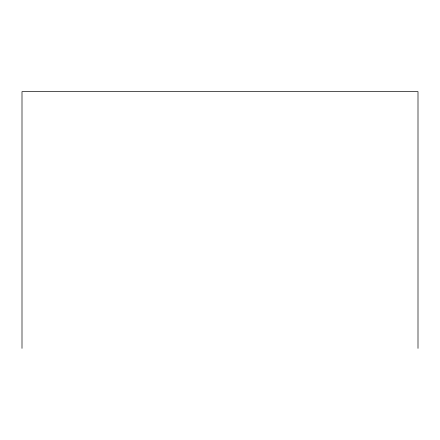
<?xml version="1.0" encoding="UTF-8"?>
<svg xmlns="http://www.w3.org/2000/svg" width="440" height="440" viewBox="0 0 440 440"><rect width="100%" height="100%" fill="white"/><g stroke="black" fill="none" stroke-linecap="round" stroke-linejoin="round"><path stroke-width="0.66" d="M418 348.359L418 91.641L22 91.641L22 348.359"/></g></svg>
